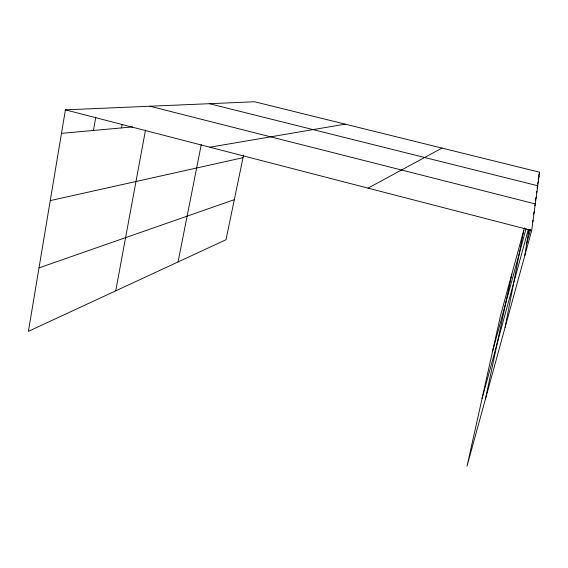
<?xml version="1.0" encoding="UTF-8"?>
<svg xmlns="http://www.w3.org/2000/svg" width="568" height="568" viewBox="0 0 568 568"><rect width="100%" height="100%" fill="white"/><g stroke="black" fill="none" stroke-linecap="round" stroke-linejoin="round"><path stroke-width="0.85" d="M524.434 227.867L500.5 315.666L467.01 466.236L531.683 230.473L539.6 172.218L254.613 101.764L65.419 109.844L28.4 331.336L226 239.724L243.551 155.078M524.796 255.6L528.907 229.365M93.464 130.455L95.814 116.93M121.509 127.921L122.127 124.477M115.737 290.844L145.507 130.036M505.108 327.353L523.739 230.409M178.061 261.954L201.278 144.57M485.477 398.935L511.839 274.081M538.691 175.547L539.6 172.218M538.144 179.594L539.046 176.286M537.534 184.082L538.436 180.78M492.591 351.251L526.082 228.542M537.08 188.242L537.761 185.757L209.358 103.696M536.575 192.8L537.03 191.139M535.29 200.518L536.213 197.153M482.097 398.402L528.275 229.578M534.822 205.63L535.29 203.919L149.916 106.23M528.261 233.455L529.184 230.09M533.558 214.108L534.254 211.587M526.65 243.736L530.54 229.543M532.599 222.024L533.061 220.356M368.05 188.136L441.996 148.085M39.007 267.89L234.307 199.68M50.254 200.603L243.019 157.677M209.826 147.204L345.166 124.151M61.493 133.345L132.628 126.912M65.419 109.844L531.683 230.473"/></g></svg>
